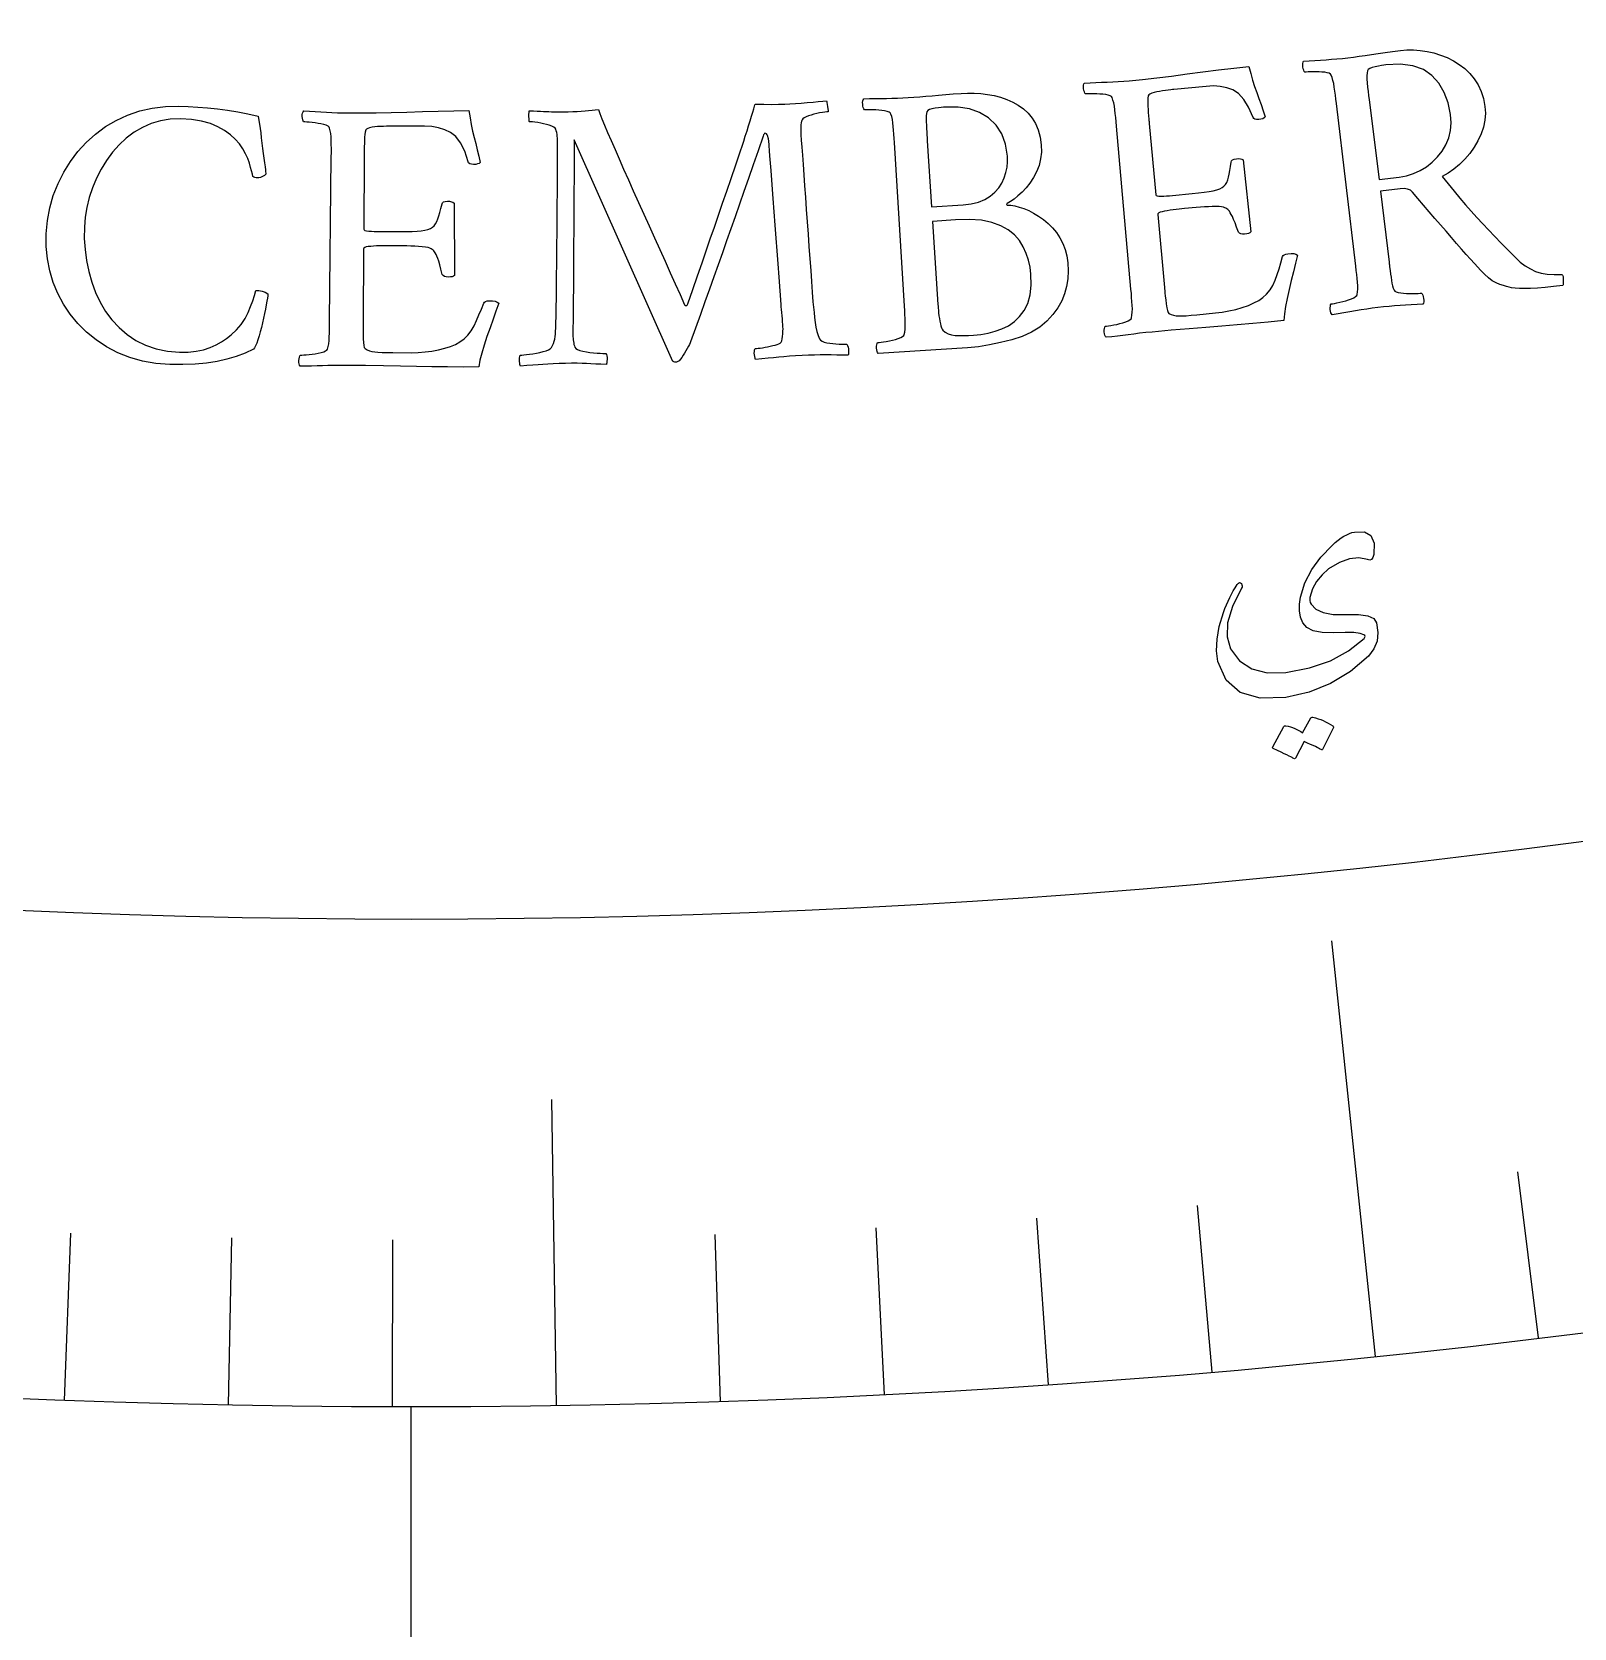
# Model space of a CAD drawing. Header units: millimetres. Extents: x -68 to 67, y -67 to 79.
# Drawn here: x -2.21 to 6.76, y -54.95 to -45.67 of the extents above; entities that cross this region are included whole.
import ezdxf

# ---------------------------------------------------------------- set-up
doc = ezdxf.new("R2010")
doc.units = ezdxf.units.MM
for name, color, linetype in [('CUT_OUTER', 1, 'Continuous'), ('ENGRAVE', 7, 'Continuous'), ('ENGRAVE_FINE', 8, 'Continuous'), ('TEXT', 5, 'Continuous')]:
    doc.layers.add(name, color=color, linetype=linetype)

msp = doc.modelspace()

# ---------------------------------------------------------------- linework, layer by layer
at = {"layer": 'CUT_OUTER'}
msp.add_arc((0, -0.0003), 67.4997, 179.84931, 4.094999, dxfattribs=at)
at = {"layer": 'ENGRAVE'}
for points in [[(5.6079, -53.3687), (5.354, -50.952)], [(0.845, -53.6558), (0.8169, -51.8741)], [(0, -61.0875), (0, -53.6625)]]:
    msp.add_lwpolyline(points, dxfattribs=at)
for radius in [66.15, 66.15, 64.3781, 61.0875, 61.0875, 58.4888, 53.6625, 53.6625, 50.8275]:
    msp.add_circle((0, 0), radius, dxfattribs=at)
at = {"layer": 'ENGRAVE_FINE'}
for points in [[(6.5564, -53.2605), (6.4376, -52.2958)], [(4.6577, -53.46), (4.5733, -52.4917)], [(2.753, -53.5918), (2.7032, -52.6211)], [(3.7059, -53.5344), (3.6388, -52.5647)], [(-2.0181, -53.6245), (-1.9815, -52.6532)], [(-1.064, -53.652), (-1.0447, -52.6801)], [(-0.1095, -53.6624), (-0.1076, -52.6904)], [(1.7993, -53.6323), (1.7667, -52.6609)]]:
    msp.add_lwpolyline(points, dxfattribs=at)
at = {"layer": 'TEXT'}
for points in [[(5.7549, -45.775), (5.7919, -45.772), (5.83, -45.7719), (5.8689, -45.7748), (5.9089, -45.7808), (5.9487, -45.7897), (5.9875, -45.8017), (6.0251, -45.8167), (6.0615, -45.8346), (6.0961, -45.8558), (6.1278, -45.8803), (6.1568, -45.9082), (6.183, -45.9395), (6.2056, -45.9743), (6.2235, -46.0128), (6.2369, -46.0549), (6.2456, -46.1006), (6.2483, -46.1403), (6.2453, -46.1802), (6.2369, -46.2203), (6.2228, -46.2606), (6.2043, -46.3), (6.1823, -46.3375), (6.1569, -46.3732), (6.1281, -46.407), (6.0969, -46.4379), (6.0644, -46.4649), (6.0307, -46.488), (5.9958, -46.5072), (6.031, -46.5512), (6.0654, -46.5933), (6.0991, -46.6335), (6.132, -46.6717), (6.1648, -46.7088), (6.1981, -46.7457), (6.2321, -46.7823), (6.2667, -46.8187), (6.3026, -46.8559), (6.3405, -46.895), (6.3805, -46.9359), (6.4226, -46.9787), (6.4511, -47.0051), (6.48, -47.0274), (6.5095, -47.0455), (6.5394, -47.0595), (6.5715, -47.0696), (6.6076, -47.076), (6.6478, -47.0786), (6.6919, -47.0774), (6.6964, -47.0823), (6.6994, -47.0896), (6.7011, -47.099), (6.7013, -47.1107), (6.7007, -47.1221), (6.7001, -47.131), (6.6994, -47.1373), (6.6986, -47.1411), (6.6449, -47.1482), (6.5958, -47.1535), (6.5513, -47.1572), (6.5113, -47.1592), (6.4761, -47.1598), (6.4458, -47.1593), (6.4205, -47.1576), (6.4001, -47.1548), (6.3868, -47.1514), (6.3711, -47.1469), (6.3529, -47.1415), (6.3323, -47.1351), (6.3104, -47.1263), (6.2882, -47.1137), (6.2658, -47.0971), (6.2432, -47.0767), (6.2335, -47.0666), (6.2203, -47.0526), (6.2037, -47.0348), (6.1838, -47.013), (6.1611, -46.9881), (6.1363, -46.9605), (6.1096, -46.9302), (6.0807, -46.8974), (6.0504, -46.8626), (6.0191, -46.8267), (5.9868, -46.7895), (5.9535, -46.7512), (5.9201, -46.7125), (5.8874, -46.674), (5.8554, -46.636), (5.824, -46.5982), (5.8115, -46.5877), (5.7954, -46.581), (5.7759, -46.5783), (5.7528, -46.5794), (5.6377, -46.5935), (5.6877, -47.0065), (5.6881, -47.01), (5.6885, -47.0134), (5.6889, -47.0168), (5.6893, -47.0202), (5.6898, -47.0236), (5.6902, -47.027), (5.6906, -47.0304), (5.691, -47.0338), (5.6936, -47.0548), (5.6963, -47.0749), (5.6989, -47.0939), (5.7016, -47.112), (5.7046, -47.1287), (5.7081, -47.1437), (5.7121, -47.1571), (5.7166, -47.1689), (5.7213, -47.1739), (5.7294, -47.1783), (5.7408, -47.1819), (5.7557, -47.1848), (5.7725, -47.187), (5.7898, -47.1884), (5.8075, -47.1891), (5.8258, -47.1889), (5.8428, -47.1883), (5.857, -47.1876), (5.8682, -47.1869), (5.8765, -47.1861), (5.8803, -47.1911), (5.8835, -47.1979), (5.8863, -47.2065), (5.8885, -47.2168), (5.8897, -47.2273), (5.8895, -47.2363), (5.8877, -47.2437), (5.8844, -47.2496), (5.8502, -47.2516), (5.8167, -47.2537), (5.7839, -47.2558), (5.7518, -47.2579), (5.7199, -47.2602), (5.6877, -47.263), (5.655, -47.2663), (5.622, -47.27), (5.5898, -47.2741), (5.5574, -47.2785), (5.5247, -47.2834), (5.4918, -47.2888), (5.4586, -47.2944), (5.4252, -47.3002), (5.3915, -47.3062), (5.3575, -47.3122), (5.3529, -47.3073), (5.3495, -47.3005), (5.3471, -47.2918), (5.3459, -47.2813), (5.3456, -47.2707), (5.3463, -47.2617), (5.3478, -47.2544), (5.3503, -47.2486), (5.3586, -47.2475), (5.3697, -47.2456), (5.3836, -47.2429), (5.4003, -47.2395), (5.4181, -47.2354), (5.4355, -47.2306), (5.4523, -47.2251), (5.4686, -47.219), (5.4827, -47.2126), (5.493, -47.2064), (5.4993, -47.2003), (5.5017, -47.1944), (5.5041, -47.1793), (5.5052, -47.1624), (5.5051, -47.1435), (5.5038, -47.1228), (5.5017, -47.1008), (5.4994, -47.0779), (5.4968, -47.0541), (5.494, -47.0296), (5.3812, -46.0829), (5.3782, -46.0583), (5.3752, -46.0344), (5.3722, -46.0112), (5.3691, -45.9888), (5.3656, -45.9678), (5.3613, -45.9491), (5.3564, -45.9326), (5.3507, -45.9184), (5.347, -45.9124), (5.3396, -45.9076), (5.3285, -45.9042), (5.3138, -45.902), (5.2972, -45.9007), (5.2804, -45.8998), (5.2633, -45.8994), (5.2459, -45.8994), (5.2299, -45.8998), (5.2165, -45.9002), (5.2058, -45.9008), (5.1977, -45.9015), (5.1941, -45.8964), (5.191, -45.8896), (5.1884, -45.881), (5.1864, -45.8705), (5.1852, -45.86), (5.1856, -45.8511), (5.1873, -45.8437), (5.1905, -45.8379), (5.2238, -45.8353), (5.2566, -45.8329), (5.2891, -45.8307), (5.3211, -45.8286), (5.3529, -45.8265), (5.3844, -45.8238), (5.4158, -45.8208), (5.447, -45.8173), (5.4798, -45.8133), (5.5138, -45.8087), (5.549, -45.8038), (5.5854, -45.7983), (5.6238, -45.7926), (5.6648, -45.7869), (5.7085, -45.781), (5.7549, -45.775)], [(4.1751, -45.9507), (4.2538, -45.943), (4.3364, -45.934), (4.4227, -45.9236), (4.5128, -45.9118), (4.6042, -45.8997), (4.6946, -45.8884), (4.784, -45.8779), (4.8723, -45.8682), (4.8827, -45.9088), (4.8937, -45.9475), (4.9054, -45.9845), (4.9177, -46.0197), (4.9303, -46.0543), (4.9427, -46.0894), (4.9549, -46.1252), (4.9668, -46.1616), (4.9608, -46.1673), (4.9526, -46.1717), (4.9424, -46.175), (4.93, -46.177), (4.917, -46.1774), (4.9072, -46.1754), (4.9005, -46.1711), (4.897, -46.1644), (4.8708, -46.1056), (4.8424, -46.0593), (4.8117, -46.0256), (4.7786, -46.0045), (4.7432, -45.992), (4.7056, -45.9844), (4.6656, -45.9816), (4.6233, -45.9836), (4.4361, -46.002), (4.4281, -46.0028), (4.4172, -46.0041), (4.4036, -46.0058), (4.3872, -46.0078), (4.3697, -46.0103), (4.3528, -46.0131), (4.3365, -46.0163), (4.3208, -46.0199), (4.3072, -46.0239), (4.2969, -46.0284), (4.2901, -46.0335), (4.2866, -46.0391), (4.2848, -46.0516), (4.2838, -46.0658), (4.2836, -46.0816), (4.2843, -46.099), (4.2856, -46.1174), (4.2869, -46.1361), (4.2885, -46.1551), (4.2902, -46.1743), (4.2909, -46.1818), (4.2915, -46.1885), (4.2921, -46.1943), (4.2925, -46.1993), (4.331, -46.6136), (4.3332, -46.6176), (4.3391, -46.6204), (4.3485, -46.6219), (4.3614, -46.6223), (4.3766, -46.6219), (4.3927, -46.6211), (4.4095, -46.6199), (4.4272, -46.6184), (4.5424, -46.6073), (4.5797, -46.6034), (4.6125, -46.5993), (4.641, -46.595), (4.665, -46.5906), (4.6852, -46.5855), (4.7023, -46.5794), (4.7163, -46.5721), (4.7272, -46.5636), (4.7359, -46.5537), (4.7433, -46.5419), (4.7493, -46.5282), (4.7539, -46.5127), (4.7579, -46.4947), (4.7619, -46.4739), (4.7659, -46.4502), (4.7699, -46.4237), (4.772, -46.4164), (4.7776, -46.4108), (4.7869, -46.4069), (4.7997, -46.4045), (4.8123, -46.4039), (4.823, -46.405), (4.832, -46.4076), (4.8391, -46.4119), (4.8827, -46.8303), (4.8775, -46.8349), (4.8698, -46.8386), (4.8598, -46.8413), (4.8474, -46.8432), (4.8349, -46.8435), (4.8248, -46.8415), (4.8171, -46.8373), (4.8117, -46.8308), (4.8011, -46.8019), (4.7916, -46.7774), (4.7833, -46.7572), (4.7762, -46.7413), (4.7699, -46.7288), (4.7641, -46.7184), (4.7589, -46.7104), (4.7541, -46.7045), (4.7494, -46.7), (4.7444, -46.696), (4.739, -46.6925), (4.7332, -46.6894), (4.7252, -46.686), (4.7137, -46.6836), (4.6986, -46.6824), (4.6799, -46.6822), (4.6589, -46.6827), (4.6369, -46.6836), (4.6139, -46.6848), (4.5901, -46.6865), (4.566, -46.6883), (4.5427, -46.6902), (4.5202, -46.6922), (4.4983, -46.6943), (4.4831, -46.6958), (4.4669, -46.6976), (4.4498, -46.6996), (4.4317, -46.7018), (4.4137, -46.7042), (4.397, -46.7068), (4.3817, -46.7095), (4.3676, -46.7124), (4.3559, -46.7157), (4.3477, -46.7197), (4.343, -46.7244), (4.3418, -46.7297), (4.3811, -47.1532), (4.3814, -47.1557), (4.3817, -47.1589), (4.382, -47.1626), (4.3824, -47.1668), (4.3841, -47.1839), (4.3861, -47.2032), (4.3885, -47.2248), (4.3912, -47.2487), (4.3943, -47.2709), (4.398, -47.2876), (4.4021, -47.2989), (4.4068, -47.3046), (4.4196, -47.3107), (4.4335, -47.315), (4.4486, -47.3177), (4.4648, -47.3187), (4.4839, -47.3184), (4.5077, -47.3172), (4.5362, -47.3151), (4.5694, -47.3122), (4.6771, -47.3016), (4.717, -47.2967), (4.7564, -47.2897), (4.7953, -47.2808), (4.8336, -47.2698), (4.8697, -47.2572), (4.9015, -47.2433), (4.9291, -47.2281), (4.9525, -47.2115), (4.9756, -47.1912), (4.9953, -47.1676), (5.0118, -47.1408), (5.0251, -47.1107), (5.0365, -47.0784), (5.0474, -47.0448), (5.058, -47.01), (5.068, -46.9739), (5.0711, -46.9675), (5.0772, -46.9626), (5.0863, -46.959), (5.0984, -46.9568), (5.1173, -46.9556), (5.1329, -46.9565), (5.1453, -46.9595), (5.1545, -46.9645), (5.1433, -47.0124), (5.1315, -47.0619), (5.119, -47.1128), (5.106, -47.1653), (5.0941, -47.2164), (5.0851, -47.2635), (5.0789, -47.3066), (5.0757, -47.3456), (4.9851, -47.3549), (4.8948, -47.3635), (4.8047, -47.3713), (4.7149, -47.3783), (4.6223, -47.3854), (4.524, -47.3935), (4.4199, -47.4024), (4.3102, -47.4122), (4.2722, -47.4159), (4.2362, -47.4198), (4.2023, -47.4239), (4.1704, -47.4282), (4.1392, -47.4324), (4.1074, -47.4363), (4.075, -47.4397), (4.0419, -47.4427), (4.0375, -47.4377), (4.0343, -47.4308), (4.0322, -47.4221), (4.0312, -47.4115), (4.0312, -47.4009), (4.0321, -47.3919), (4.0339, -47.3846), (4.0365, -47.379), (4.0448, -47.378), (4.056, -47.3764), (4.0699, -47.3742), (4.0867, -47.3712), (4.1047, -47.3676), (4.1222, -47.3633), (4.1391, -47.3583), (4.1556, -47.3526), (4.1699, -47.3466), (4.1803, -47.3407), (4.1868, -47.3348), (4.1894, -47.329), (4.1922, -47.3139), (4.1938, -47.297), (4.1942, -47.2782), (4.1934, -47.2574), (4.192, -47.2353), (4.1903, -47.2124), (4.1884, -47.1886), (4.1863, -47.164), (4.102, -46.2143), (4.0997, -46.1896), (4.0974, -46.1657), (4.095, -46.1424), (4.0925, -46.1199), (4.0896, -46.0989), (4.0859, -46.08), (4.0814, -46.0634), (4.0761, -46.0491), (4.0725, -46.0429), (4.0653, -46.038), (4.0543, -46.0342), (4.0397, -46.0316), (4.023, -46.0299), (4.006, -46.0285), (3.9886, -46.0277), (3.9708, -46.0273), (3.9542, -46.0272), (3.9405, -46.0273), (3.9295, -46.0276), (3.9214, -46.0281), (3.918, -46.0229), (3.9151, -46.016), (3.9127, -46.0073), (3.9109, -45.9969), (3.9101, -45.9863), (3.9107, -45.9774), (3.9126, -45.97), (3.916, -45.9643), (3.9494, -45.9627), (3.9825, -45.9612), (4.0153, -45.9598), (4.0479, -45.9586), (4.0802, -45.9573), (4.1121, -45.9555), (4.1438, -45.9533), (4.1751, -45.9507)], [(6.045, -46.1481), (6.0311, -46.0795), (6.0085, -46.0186), (5.9771, -45.9654), (5.937, -45.9201), (5.887, -45.8852), (5.8255, -45.8635), (5.7527, -45.855), (5.6685, -45.8595), (5.6571, -45.8611), (5.6432, -45.8632), (5.6267, -45.866), (5.6076, -45.8693), (5.5894, -45.8736), (5.5758, -45.879), (5.5667, -45.8855), (5.562, -45.8933), (5.5595, -45.9058), (5.5584, -45.9217), (5.5587, -45.941), (5.5604, -45.9637), (5.5629, -45.9883), (5.5655, -46.0129), (5.5683, -46.0377), (5.5712, -46.0626), (5.6295, -46.5254), (5.7467, -46.511), (5.7887, -46.5033), (5.8291, -46.4907), (5.8679, -46.4732), (5.905, -46.4509), (5.9393, -46.4243), (5.9695, -46.3942), (5.9956, -46.3606), (6.0177, -46.3234), (6.0345, -46.2833), (6.0446, -46.2407), (6.0481, -46.1956), (6.045, -46.1481)], [(3.1987, -46.0244), (3.2358, -46.0228), (3.2737, -46.0234), (3.3123, -46.026), (3.3516, -46.0307), (3.3905, -46.0377), (3.4279, -46.0474), (3.4639, -46.0598), (3.4984, -46.0748), (3.5309, -46.0929), (3.5605, -46.1144), (3.5873, -46.1395), (3.6113, -46.1681), (3.6316, -46.2006), (3.6472, -46.2375), (3.658, -46.2788), (3.6642, -46.3245), (3.665, -46.3658), (3.6607, -46.4056), (3.6513, -46.4438), (3.6369, -46.4803), (3.6188, -46.5145), (3.5989, -46.5457), (3.5769, -46.5739), (3.553, -46.5991), (3.5289, -46.621), (3.5064, -46.6393), (3.4854, -46.6541), (3.466, -46.6653), (3.4636, -46.6678), (3.4629, -46.6701), (3.4639, -46.6723), (3.4666, -46.6744), (3.488, -46.6754), (3.5113, -46.6791), (3.5366, -46.6855), (3.5637, -46.6946), (3.5919, -46.7064), (3.6201, -46.721), (3.6484, -46.7382), (3.6768, -46.7581), (3.7042, -46.7807), (3.7294, -46.8058), (3.7523, -46.8336), (3.7731, -46.864), (3.7908, -46.8968), (3.8044, -46.932), (3.8138, -46.9695), (3.8192, -47.0093), (3.821, -47.0565), (3.8185, -47.1023), (3.8116, -47.1467), (3.8005, -47.1897), (3.7841, -47.2315), (3.7613, -47.272), (3.7322, -47.3113), (3.6968, -47.3493), (3.6558, -47.3833), (3.6081, -47.4126), (3.5537, -47.4375), (3.4925, -47.4577), (3.4279, -47.4741), (3.3634, -47.4874), (3.2989, -47.4975), (3.2345, -47.5046), (2.7164, -47.5371), (2.7121, -47.5319), (2.709, -47.5249), (2.7072, -47.5161), (2.7065, -47.5056), (2.7068, -47.495), (2.708, -47.486), (2.7099, -47.4787), (2.7127, -47.4732), (2.7211, -47.4725), (2.7322, -47.4712), (2.7463, -47.4693), (2.7631, -47.4668), (2.7812, -47.4637), (2.7988, -47.4599), (2.8159, -47.4553), (2.8325, -47.4501), (2.847, -47.4445), (2.8575, -47.4389), (2.8642, -47.4332), (2.8669, -47.4274), (2.8701, -47.4125), (2.8722, -47.3956), (2.8732, -47.3768), (2.873, -47.3561), (2.8721, -47.3339), (2.8711, -47.3109), (2.8699, -47.2871), (2.8684, -47.2624), (2.8107, -46.3108), (2.8091, -46.2861), (2.8075, -46.262), (2.8057, -46.2387), (2.8038, -46.2162), (2.8015, -46.195), (2.7983, -46.1761), (2.7943, -46.1594), (2.7894, -46.1449), (2.786, -46.1386), (2.7789, -46.1335), (2.7681, -46.1294), (2.7535, -46.1264), (2.7369, -46.1242), (2.7199, -46.1224), (2.7025, -46.1211), (2.6847, -46.1202), (2.6682, -46.1196), (2.6544, -46.1194), (2.6435, -46.1193), (2.6354, -46.1196), (2.6321, -46.1143), (2.6294, -46.1073), (2.6272, -46.0986), (2.6257, -46.0881), (2.6252, -46.0775), (2.626, -46.0686), (2.6282, -46.0613), (2.6317, -46.0557), (2.6651, -46.055), (2.6983, -46.0544), (2.7311, -46.054), (2.7637, -46.0537), (2.796, -46.0532), (2.828, -46.0523), (2.8597, -46.051), (2.8911, -46.0493), (2.924, -46.0471), (2.958, -46.0445), (2.9931, -46.0415), (3.0293, -46.0381), (3.0675, -46.0346), (3.1084, -46.0311), (3.1521, -46.0277), (3.1987, -46.0244)], [(-1.3519, -46.0996), (-1.2977, -46.1017), (-1.2422, -46.1049), (-1.1855, -46.1093), (-1.1276, -46.1147), (-1.0689, -46.1219), (-1.0098, -46.1312), (-0.9502, -46.1427), (-0.8903, -46.1565), (-0.8899, -46.1595), (-0.8886, -46.1683), (-0.8864, -46.183), (-0.8834, -46.2035), (-0.8799, -46.228), (-0.8762, -46.2545), (-0.8725, -46.2831), (-0.8687, -46.3136), (-0.8648, -46.3444), (-0.8611, -46.3737), (-0.8575, -46.4017), (-0.8539, -46.4282), (-0.8509, -46.4513), (-0.8488, -46.4691), (-0.8475, -46.4817), (-0.8472, -46.4889), (-0.8472, -46.4935), (-0.8496, -46.498), (-0.8542, -46.5025), (-0.861, -46.5069), (-0.8691, -46.5108), (-0.8775, -46.5135), (-0.8861, -46.515), (-0.895, -46.5154), (-0.9026, -46.5149), (-0.9096, -46.5134), (-0.9161, -46.5112), (-0.9219, -46.5081), (-0.9247, -46.4937), (-0.9289, -46.4759), (-0.9346, -46.4546), (-0.9417, -46.4299), (-0.9513, -46.4031), (-0.9642, -46.3757), (-0.9805, -46.3476), (-1.0001, -46.3189), (-1.0238, -46.2909), (-1.0525, -46.2649), (-1.0861, -46.2409), (-1.1246, -46.2189), (-1.1689, -46.2003), (-1.2201, -46.1864), (-1.278, -46.1774), (-1.3429, -46.173), (-1.402, -46.1748), (-1.4585, -46.1835), (-1.5125, -46.1993), (-1.564, -46.2221), (-1.6126, -46.2509), (-1.6579, -46.2846), (-1.7, -46.3233), (-1.7387, -46.3669), (-1.7739, -46.4143), (-1.805, -46.4644), (-1.832, -46.5173), (-1.855, -46.5729), (-1.8736, -46.63), (-1.8876, -46.6874), (-1.8969, -46.7451), (-1.9016, -46.8032), (-1.9021, -46.8681), (-1.898, -46.9327), (-1.8896, -46.9968), (-1.8767, -47.0605), (-1.8591, -47.1226), (-1.8369, -47.1819), (-1.8098, -47.2384), (-1.778, -47.292), (-1.7414, -47.3417), (-1.7, -47.3864), (-1.6536, -47.426), (-1.6025, -47.4607), (-1.5463, -47.4891), (-1.4851, -47.51), (-1.4189, -47.5233), (-1.3477, -47.5292), (-1.2978, -47.5286), (-1.2517, -47.5238), (-1.2093, -47.5149), (-1.1707, -47.5019), (-1.1356, -47.486), (-1.1035, -47.4686), (-1.0743, -47.4497), (-1.0482, -47.4293), (-1.0166, -47.3994), (-0.9895, -47.3676), (-0.967, -47.3341), (-0.949, -47.2987), (-0.9346, -47.2636), (-0.9225, -47.2306), (-0.9127, -47.2), (-0.9053, -47.1715), (-0.8863, -47.1713), (-0.8682, -47.1745), (-0.8511, -47.1811), (-0.8348, -47.1911), (-0.8355, -47.2011), (-0.8372, -47.2151), (-0.84, -47.233), (-0.8439, -47.255), (-0.8486, -47.2794), (-0.8537, -47.3048), (-0.8593, -47.3312), (-0.8653, -47.3586), (-0.8717, -47.3858), (-0.8783, -47.4113), (-0.8852, -47.4352), (-0.8924, -47.4576), (-0.8995, -47.4772), (-0.9063, -47.4928), (-0.9127, -47.5044), (-0.9188, -47.512), (-0.9669, -47.5346), (-1.0181, -47.554), (-1.0725, -47.5701), (-1.1301, -47.5829), (-1.1916, -47.5924), (-1.2579, -47.5986), (-1.3291, -47.6013), (-1.4052, -47.6007), (-1.4864, -47.5946), (-1.5638, -47.5812), (-1.6376, -47.5605), (-1.7075, -47.5325), (-1.773, -47.4982), (-1.8335, -47.4586), (-1.889, -47.4137), (-1.9393, -47.3634), (-1.9842, -47.3088), (-2.023, -47.2507), (-2.0559, -47.189), (-2.0828, -47.1239), (-2.1033, -47.0561), (-2.1169, -46.9865), (-2.1237, -46.915), (-2.1238, -46.8417), (-2.1168, -46.7643), (-2.103, -46.6896), (-2.0824, -46.6177), (-2.0551, -46.5484), (-2.0218, -46.4826), (-1.9833, -46.4208), (-1.9395, -46.3631), (-1.8905, -46.3094), (-1.8368, -46.2608), (-1.7789, -46.218), (-1.7166, -46.1813), (-1.65, -46.1505), (-1.5799, -46.1264), (-1.5068, -46.1099), (-1.4308, -46.101), (-1.3519, -46.0996)], [(-0.3667, -46.1385), (-0.2876, -46.1386), (-0.2046, -46.1378), (-0.1177, -46.1359), (-0.0269, -46.1331), (0.0653, -46.13), (0.1564, -46.1277), (0.2464, -46.126), (0.3352, -46.125), (0.3415, -46.1664), (0.3487, -46.2061), (0.3567, -46.244), (0.3655, -46.2803), (0.3746, -46.3159), (0.3835, -46.3521), (0.3921, -46.3889), (0.4004, -46.4263), (0.3938, -46.4314), (0.3853, -46.435), (0.3747, -46.4372), (0.3622, -46.438), (0.3493, -46.4371), (0.3397, -46.4342), (0.3335, -46.4293), (0.3306, -46.4223), (0.3104, -46.3611), (0.2866, -46.3123), (0.2594, -46.2757), (0.2285, -46.2514), (0.1946, -46.2356), (0.1579, -46.2243), (0.1184, -46.2175), (0.0761, -46.2153), (-0.112, -46.2153), (-0.1201, -46.2153), (-0.1311, -46.2155), (-0.1448, -46.2158), (-0.1613, -46.2163), (-0.1789, -46.217), (-0.196, -46.2181), (-0.2125, -46.2197), (-0.2285, -46.2217), (-0.2425, -46.2243), (-0.2532, -46.2279), (-0.2605, -46.2322), (-0.2644, -46.2375), (-0.2675, -46.2498), (-0.2699, -46.2638), (-0.2716, -46.2795), (-0.2726, -46.2969), (-0.2732, -46.3153), (-0.2737, -46.334), (-0.274, -46.3531), (-0.2742, -46.3723), (-0.2742, -46.3799), (-0.2743, -46.3866), (-0.2743, -46.3925), (-0.2744, -46.3975), (-0.2768, -46.8136), (-0.275, -46.8177), (-0.2695, -46.8211), (-0.2603, -46.8235), (-0.2474, -46.8252), (-0.2322, -46.8263), (-0.2162, -46.8271), (-0.1993, -46.8276), (-0.1816, -46.8278), (-0.0659, -46.8281), (-0.0284, -46.8278), (0.0048, -46.827), (0.0335, -46.8255), (0.0578, -46.8235), (0.0784, -46.8205), (0.0961, -46.816), (0.1107, -46.8101), (0.1224, -46.8028), (0.132, -46.7938), (0.1405, -46.7828), (0.1478, -46.7697), (0.154, -46.7547), (0.1597, -46.7373), (0.1658, -46.7169), (0.172, -46.6938), (0.1786, -46.6677), (0.1814, -46.6607), (0.1876, -46.6557), (0.1972, -46.6527), (0.2102, -46.6516), (0.2228, -46.6523), (0.2334, -46.6544), (0.242, -46.6579), (0.2487, -46.6628), (0.2509, -47.0835), (0.2452, -47.0876), (0.2373, -47.0905), (0.227, -47.0922), (0.2144, -47.0928), (0.202, -47.0919), (0.1922, -47.0889), (0.1849, -47.084), (0.1802, -47.077), (0.1724, -47.0472), (0.1654, -47.0219), (0.1592, -47.001), (0.1536, -46.9845), (0.1486, -46.9714), (0.1439, -46.9605), (0.1394, -46.9519), (0.1353, -46.9457), (0.1311, -46.9408), (0.1265, -46.9363), (0.1214, -46.9322), (0.1159, -46.9286), (0.1084, -46.9244), (0.0971, -46.9209), (0.0822, -46.9181), (0.0636, -46.9161), (0.0426, -46.9146), (0.0207, -46.9133), (-0.0023, -46.9123), (-0.0262, -46.9116), (-0.0503, -46.911), (-0.0737, -46.9107), (-0.0963, -46.9104), (-0.1183, -46.9103), (-0.1335, -46.9103), (-0.1498, -46.9105), (-0.1671, -46.9108), (-0.1853, -46.9112), (-0.2034, -46.9118), (-0.2203, -46.9128), (-0.2358, -46.914), (-0.2501, -46.9155), (-0.2621, -46.9176), (-0.2706, -46.9208), (-0.2758, -46.925), (-0.2775, -46.9302), (-0.28, -47.3554), (-0.28, -47.358), (-0.28, -47.3611), (-0.2801, -47.3649), (-0.2801, -47.3691), (-0.2801, -47.3863), (-0.28, -47.4057), (-0.2798, -47.4275), (-0.2794, -47.4515), (-0.2785, -47.4739), (-0.2765, -47.4909), (-0.2735, -47.5025), (-0.2694, -47.5087), (-0.2573, -47.516), (-0.2439, -47.5217), (-0.2291, -47.5258), (-0.2131, -47.5284), (-0.194, -47.53), (-0.1702, -47.5311), (-0.1416, -47.5319), (-0.1083, -47.5322), (-0.0001, -47.5323), (0.0401, -47.5313), (0.08, -47.5282), (0.1195, -47.5231), (0.1588, -47.516), (0.1959, -47.507), (0.2289, -47.4963), (0.2579, -47.4839), (0.2829, -47.4697), (0.3078, -47.4518), (0.3297, -47.4303), (0.3488, -47.4052), (0.365, -47.3766), (0.3795, -47.3455), (0.3937, -47.3132), (0.4076, -47.2796), (0.4212, -47.2446), (0.4248, -47.2386), (0.4314, -47.2343), (0.4408, -47.2316), (0.4531, -47.2306), (0.472, -47.2313), (0.4875, -47.2337), (0.4995, -47.2379), (0.5082, -47.2438), (0.4923, -47.2904), (0.4756, -47.3384), (0.4583, -47.3879), (0.4402, -47.4388), (0.4233, -47.4885), (0.4097, -47.5345), (0.3993, -47.5768), (0.3922, -47.6153), (0.3012, -47.6157), (0.2105, -47.6153), (0.1201, -47.6142), (0.0299, -47.6123), (-0.0629, -47.6103), (-0.1615, -47.6086), (-0.2659, -47.6073), (-0.3761, -47.6063), (-0.4143, -47.6062), (-0.4505, -47.6065), (-0.4847, -47.6072), (-0.5168, -47.6084), (-0.5483, -47.6095), (-0.5803, -47.6102), (-0.6129, -47.6104), (-0.6461, -47.6102), (-0.65, -47.6047), (-0.6525, -47.5976), (-0.6538, -47.5887), (-0.6537, -47.5781), (-0.6526, -47.5676), (-0.6508, -47.5587), (-0.6484, -47.5516), (-0.6452, -47.5462), (-0.6368, -47.5461), (-0.6256, -47.5456), (-0.6115, -47.5447), (-0.5945, -47.5434), (-0.5762, -47.5416), (-0.5584, -47.539), (-0.541, -47.5357), (-0.5241, -47.5317), (-0.5093, -47.5271), (-0.4983, -47.5223), (-0.4913, -47.517), (-0.4882, -47.5115), (-0.4839, -47.4968), (-0.4806, -47.4801), (-0.4784, -47.4614), (-0.4771, -47.4407), (-0.4764, -47.4186), (-0.4758, -47.3956), (-0.4753, -47.3717), (-0.475, -47.347), (-0.4654, -46.3937), (-0.4652, -46.3689), (-0.4652, -46.3448), (-0.4653, -46.3214), (-0.4656, -46.2988), (-0.4664, -46.2776), (-0.4683, -46.2585), (-0.4711, -46.2415), (-0.475, -46.2267), (-0.4779, -46.2202), (-0.4846, -46.2146), (-0.4951, -46.2097), (-0.5094, -46.2057), (-0.5258, -46.2023), (-0.5427, -46.1994), (-0.5599, -46.1968), (-0.5776, -46.1946), (-0.5941, -46.1929), (-0.6078, -46.1917), (-0.6187, -46.1909), (-0.6268, -46.1906), (-0.6297, -46.1851), (-0.6319, -46.1779), (-0.6334, -46.169), (-0.6342, -46.1585), (-0.634, -46.1479), (-0.6325, -46.139), (-0.6298, -46.1319), (-0.6259, -46.1266), (-0.5926, -46.1282), (-0.5595, -46.13), (-0.5267, -46.1319), (-0.4941, -46.1339), (-0.4619, -46.1357), (-0.4299, -46.1371), (-0.3982, -46.138), (-0.3667, -46.1385)], [(0.9121, -46.1309), (0.9392, -46.1302), (0.9646, -46.129), (0.9883, -46.1274), (1.0104, -46.1255), (1.0311, -46.1234), (1.0511, -46.1214), (1.0702, -46.1196), (1.0884, -46.118), (1.0972, -46.1425), (1.109, -46.1729), (1.124, -46.2093), (1.1421, -46.2516), (1.1626, -46.2989), (1.1849, -46.3503), (1.2091, -46.4058), (1.2352, -46.4653), (1.2627, -46.5279), (1.2914, -46.5922), (1.3211, -46.6583), (1.352, -46.7263), (1.3834, -46.795), (1.4145, -46.8637), (1.4455, -46.9321), (1.4762, -47.0004), (1.5063, -47.0675), (1.5352, -47.1321), (1.563, -47.1943), (1.5896, -47.2541), (1.5911, -47.256), (1.5932, -47.2574), (1.5958, -47.2582), (1.5989, -47.2583), (1.6021, -47.2577), (1.6046, -47.2559), (1.6065, -47.2529), (1.6078, -47.2489), (1.6373, -47.1653), (1.6651, -47.0859), (1.6912, -47.0107), (1.7157, -46.9397), (1.7394, -46.8707), (1.7632, -46.8018), (1.787, -46.7328), (1.8109, -46.6638), (1.8354, -46.593), (1.8609, -46.5186), (1.8874, -46.4405), (1.9149, -46.3588), (1.9241, -46.3315), (1.9334, -46.3031), (1.943, -46.2735), (1.9528, -46.2428), (1.9623, -46.2125), (1.9711, -46.1842), (1.979, -46.158), (1.9863, -46.1338), (1.9922, -46.1135), (1.9965, -46.099), (1.9991, -46.0903), (1.9999, -46.0874), (2.0502, -46.0882), (2.0956, -46.0883), (2.1363, -46.0878), (2.1722, -46.0865), (2.2021, -46.0849), (2.2339, -46.083), (2.2674, -46.0806), (2.3027, -46.0779), (2.3369, -46.075), (2.3671, -46.0723), (2.3932, -46.0698), (2.4152, -46.0675), (2.4165, -46.0713), (2.418, -46.0783), (2.4197, -46.0883), (2.4215, -46.1016), (2.4231, -46.1145), (2.4243, -46.1237), (2.425, -46.1293), (2.4253, -46.1311), (2.4163, -46.1319), (2.4049, -46.1333), (2.3913, -46.1355), (2.3752, -46.1383), (2.3582, -46.1417), (2.3417, -46.1457), (2.3256, -46.1503), (2.31, -46.1553), (2.2961, -46.1608), (2.2853, -46.1663), (2.2776, -46.172), (2.2729, -46.1778), (2.2703, -46.1865), (2.2682, -46.1963), (2.2668, -46.2073), (2.266, -46.2193), (2.2656, -46.2317), (2.2655, -46.2434), (2.2656, -46.2545), (2.266, -46.2651), (2.2687, -46.2973), (2.2718, -46.3369), (2.2752, -46.384), (2.279, -46.4384), (2.2831, -46.4984), (2.2876, -46.5619), (2.2924, -46.629), (2.2975, -46.6996), (2.3028, -46.7718), (2.308, -46.8436), (2.3132, -46.915), (2.3184, -46.9859), (2.3235, -47.0546), (2.3282, -47.1193), (2.3325, -47.18), (2.3365, -47.2368), (2.3394, -47.2683), (2.3425, -47.2989), (2.3458, -47.3286), (2.3494, -47.3575), (2.3538, -47.3847), (2.3595, -47.4096), (2.3665, -47.4322), (2.3749, -47.4523), (2.3804, -47.4596), (2.3894, -47.4656), (2.4017, -47.4705), (2.4175, -47.4742), (2.435, -47.477), (2.4526, -47.4793), (2.4704, -47.4809), (2.4882, -47.482), (2.5045, -47.4827), (2.5174, -47.483), (2.527, -47.4832), (2.5333, -47.4831), (2.5377, -47.4912), (2.5408, -47.5001), (2.5427, -47.5098), (2.5433, -47.5203), (2.5432, -47.5301), (2.5428, -47.5378), (2.5422, -47.5433), (2.5413, -47.5467), (2.508, -47.5463), (2.4751, -47.5459), (2.4427, -47.5457), (2.4107, -47.5455), (2.3783, -47.5457), (2.3446, -47.5463), (2.3097, -47.5473), (2.2735, -47.5489), (2.2356, -47.5509), (2.2003, -47.5532), (2.1677, -47.5557), (2.1377, -47.5586), (2.1076, -47.5617), (2.075, -47.5651), (2.0398, -47.5687), (2.002, -47.5725), (2.0007, -47.5691), (1.9993, -47.5635), (1.9978, -47.5555), (1.9963, -47.5453), (1.9952, -47.5345), (1.9954, -47.5247), (1.9968, -47.5161), (1.9993, -47.5085), (2.0072, -47.508), (2.0171, -47.5069), (2.029, -47.5054), (2.0429, -47.5033), (2.0578, -47.5008), (2.0727, -47.498), (2.0875, -47.4949), (2.1024, -47.4915), (2.1162, -47.488), (2.128, -47.4844), (2.1378, -47.4807), (2.1455, -47.477), (2.1506, -47.4718), (2.1547, -47.4634), (2.1578, -47.452), (2.1599, -47.4374), (2.1612, -47.4219), (2.1619, -47.4076), (2.1622, -47.3944), (2.162, -47.3824), (2.1612, -47.3689), (2.1601, -47.3536), (2.1586, -47.3364), (2.1567, -47.3174), (2.1548, -47.2984), (2.1533, -47.2812), (2.1522, -47.2659), (2.1514, -47.2524), (2.1455, -47.1722), (2.1396, -47.0936), (2.1338, -47.0166), (2.1281, -46.9411), (2.1225, -46.866), (2.1167, -46.79), (2.111, -46.7131), (2.1052, -46.6355), (2.0992, -46.5558), (2.0928, -46.4732), (2.086, -46.3876), (2.0788, -46.2991), (2.0783, -46.2949), (2.0772, -46.2894), (2.0755, -46.2825), (2.0732, -46.2742), (2.0702, -46.2663), (2.0664, -46.2607), (2.0619, -46.2575), (2.0567, -46.2566), (2.0543, -46.2577), (2.0518, -46.2608), (2.0491, -46.2659), (2.0462, -46.2731), (2.0168, -46.3586), (1.9885, -46.4409), (1.9612, -46.52), (1.9349, -46.5959), (1.9093, -46.6696), (1.884, -46.7419), (1.8589, -46.8129), (1.8342, -46.8826), (1.8095, -46.9519), (1.7846, -47.0218), (1.7595, -47.0922), (1.7342, -47.1632), (1.7083, -47.2359), (1.6814, -47.3112), (1.6535, -47.3894), (1.6245, -47.4702), (1.6217, -47.476), (1.6175, -47.4842), (1.612, -47.4947), (1.6051, -47.5075), (1.5974, -47.5213), (1.5896, -47.5346), (1.5816, -47.5475), (1.5734, -47.56), (1.5653, -47.5709), (1.5576, -47.5791), (1.5502, -47.5846), (1.5431, -47.5873), (1.5404, -47.5881), (1.5368, -47.5881), (1.5323, -47.5872), (1.5269, -47.5855), (1.5257, -47.5846), (1.5246, -47.5839), (1.5234, -47.5835), (1.5222, -47.5834), (0.9467, -46.2949), (0.947, -46.3686), (0.947, -46.4435), (0.9467, -46.5196), (0.9461, -46.5968), (0.9455, -46.6739), (0.945, -46.75), (0.9446, -46.8249), (0.9443, -46.8986), (0.944, -46.97), (0.9437, -47.0379), (0.9433, -47.1021), (0.9428, -47.1628), (0.9422, -47.2188), (0.9417, -47.2691), (0.9413, -47.3137), (0.9408, -47.3526), (0.9405, -47.3846), (0.9402, -47.4084), (0.9401, -47.424), (0.9401, -47.4315), (0.9404, -47.4397), (0.941, -47.4484), (0.9419, -47.4574), (0.9431, -47.4669), (0.9446, -47.4763), (0.9463, -47.4849), (0.9484, -47.4928), (0.9507, -47.4999), (0.9563, -47.5074), (0.9662, -47.5139), (0.9802, -47.5195), (0.9984, -47.5241), (1.0187, -47.5279), (1.0391, -47.5309), (1.0597, -47.5333), (1.0804, -47.5349), (1.0992, -47.536), (1.1139, -47.5367), (1.1245, -47.5371), (1.1312, -47.5371), (1.1352, -47.5426), (1.1378, -47.5501), (1.139, -47.5597), (1.1389, -47.5713), (1.138, -47.5826), (1.1371, -47.5913), (1.1361, -47.5975), (1.135, -47.6011), (1.1026, -47.5996), (1.0726, -47.5982), (1.0449, -47.5969), (1.0195, -47.5957), (0.9937, -47.5947), (0.9647, -47.5943), (0.9325, -47.5943), (0.8972, -47.5947), (0.8596, -47.5956), (0.8251, -47.5969), (0.7939, -47.5985), (0.7658, -47.6004), (0.7377, -47.6027), (0.7064, -47.6051), (0.672, -47.6077), (0.6344, -47.6104), (0.6332, -47.607), (0.632, -47.6013), (0.6307, -47.5933), (0.6294, -47.583), (0.6287, -47.5722), (0.6292, -47.5624), (0.6308, -47.5538), (0.6336, -47.5464), (0.6421, -47.546), (0.654, -47.545), (0.6692, -47.5433), (0.6876, -47.541), (0.7077, -47.5382), (0.7276, -47.5347), (0.7473, -47.5307), (0.7669, -47.5261), (0.7845, -47.521), (0.7984, -47.5153), (0.8085, -47.5091), (0.8149, -47.5025), (0.822, -47.4907), (0.8277, -47.4785), (0.8319, -47.4659), (0.8347, -47.4529), (0.8366, -47.4391), (0.8382, -47.424), (0.8395, -47.4076), (0.8405, -47.39), (0.8421, -47.2903), (0.8436, -47.1927), (0.8449, -47.097), (0.8462, -47.0034), (0.8472, -46.9131), (0.8481, -46.8276), (0.8488, -46.7468), (0.8492, -46.6706), (0.8496, -46.6003), (0.8499, -46.5369), (0.8502, -46.4803), (0.8505, -46.4305), (0.8507, -46.389), (0.8508, -46.3571), (0.8508, -46.3347), (0.8507, -46.3219), (0.8504, -46.3095), (0.85, -46.2973), (0.8494, -46.2855), (0.8487, -46.2739), (0.8476, -46.2628), (0.8458, -46.2522), (0.8433, -46.2423), (0.8401, -46.2329), (0.836, -46.2263), (0.8284, -46.2203), (0.8173, -46.2147), (0.8028, -46.2096), (0.7863, -46.205), (0.7696, -46.201), (0.7526, -46.1976), (0.7353, -46.1947), (0.7193, -46.1924), (0.7059, -46.1909), (0.6952, -46.1899), (0.6871, -46.1897), (0.6861, -46.1878), (0.6853, -46.182), (0.6848, -46.1724), (0.6844, -46.1589), (0.6844, -46.1452), (0.6846, -46.1352), (0.6852, -46.1286), (0.6862, -46.1257), (0.7106, -46.1265), (0.7326, -46.1273), (0.752, -46.1281), (0.7689, -46.129), (0.7846, -46.1298), (0.8003, -46.1304), (0.8159, -46.131), (0.8316, -46.1313), (0.8484, -46.1315), (0.8674, -46.1315), (0.8886, -46.1313), (0.9121, -46.1309)], [(3.0264, -46.6844), (3.2096, -46.6722), (3.2568, -46.6665), (3.2988, -46.6562), (3.3357, -46.6414), (3.3674, -46.6221), (3.3943, -46.5993), (3.4169, -46.5741), (3.4352, -46.5464), (3.4492, -46.5164), (3.4593, -46.485), (3.4658, -46.4535), (3.4687, -46.4219), (3.4681, -46.39), (3.4571, -46.3206), (3.4351, -46.2604), (3.4021, -46.2094), (3.3582, -46.1677), (3.3055, -46.1359), (3.2462, -46.1147), (3.1803, -46.1041), (3.1077, -46.1039), (3.0963, -46.1048), (3.0823, -46.1062), (3.0657, -46.108), (3.0464, -46.1103), (3.028, -46.1135), (3.0141, -46.1182), (3.0046, -46.1242), (2.9996, -46.1317), (2.9972, -46.1423), (2.9958, -46.1554), (2.9952, -46.1711), (2.9954, -46.1892), (2.9962, -46.209), (2.9972, -46.2292), (2.9983, -46.2501), (2.9996, -46.2715), (2.9999, -46.2759), (3.0002, -46.28), (3.0004, -46.2839), (3.0007, -46.2874), (3.0009, -46.2908), (3.0011, -46.2943), (3.0013, -46.2977), (3.0016, -46.3011)], [(3.0319, -46.7688), (3.0632, -47.2525), (3.0639, -47.2615), (3.0648, -47.2727), (3.0661, -47.286), (3.0676, -47.3015), (3.0694, -47.3178), (3.0717, -47.3336), (3.0743, -47.3489), (3.0774, -47.3638), (3.0807, -47.3772), (3.0841, -47.388), (3.0877, -47.3963), (3.0914, -47.4019), (3.106, -47.4134), (3.123, -47.4222), (3.1422, -47.4282), (3.1637, -47.4315), (3.1874, -47.4329), (3.2132, -47.4333), (3.2411, -47.4327), (3.271, -47.4311), (3.3132, -47.4266), (3.3548, -47.4189), (3.3956, -47.4081), (3.4358, -47.3942), (3.4738, -47.3759), (3.508, -47.352), (3.5385, -47.3224), (3.5652, -47.2872), (3.5862, -47.2456), (3.5997, -47.1966), (3.6058, -47.1403), (3.6044, -47.0767), (3.5992, -47.0351), (3.59, -46.9944), (3.577, -46.9548), (3.56, -46.9162), (3.5377, -46.88), (3.5083, -46.8476), (3.472, -46.8189), (3.4288, -46.7941), (3.3773, -46.7748), (3.3163, -46.7627), (3.2457, -46.7578), (3.1656, -46.76)], [(5.5626, -48.7356), (5.5119, -48.7248), (5.4573, -48.7303), (5.3987, -48.752), (5.3362, -48.79), (5.2976, -48.824), (5.2664, -48.8628), (5.2429, -48.9065), (5.2269, -48.9552), (5.2258, -48.9647), (5.2267, -48.9743), (5.2295, -48.9842), (5.2342, -48.9942), (5.2618, -49.0241), (5.3048, -49.0441), (5.3634, -49.0544), (5.4375, -49.0549), (5.5105, -49.0545), (5.5645, -49.0625), (5.5995, -49.079), (5.6154, -49.1039), (5.6231, -49.159), (5.6178, -49.2095), (5.5994, -49.2553), (5.5678, -49.2965), (5.4627, -49.3861), (5.3474, -49.4561), (5.2223, -49.5064), (5.0874, -49.5368), (4.9371, -49.5417), (4.8211, -49.5083), (4.7396, -49.4369), (4.6925, -49.3277), (4.6846, -49.2661), (4.6871, -49.1981), (4.7002, -49.1238), (4.7237, -49.043), (4.7324, -49.0204), (4.7414, -48.9984), (4.7508, -48.9772), (4.7606, -48.9568), (4.7707, -48.9369), (4.7814, -48.9176), (4.7926, -48.8988), (4.8043, -48.8805), (4.8108, -48.8728), (4.817, -48.8693), (4.8228, -48.8701), (4.8283, -48.8751), (4.8317, -48.8816), (4.833, -48.8884), (4.8323, -48.8954), (4.8294, -48.9025), (4.7769, -49.0092), (4.7487, -49.1034), (4.7449, -49.1853), (4.7657, -49.2549), (4.8178, -49.3252), (4.8889, -49.3715), (4.979, -49.3935), (5.0879, -49.3912), (5.2252, -49.3658), (5.3467, -49.3244), (5.4525, -49.2669), (5.5423, -49.1935), (5.5475, -49.1875), (5.5491, -49.182), (5.5471, -49.1769), (5.5414, -49.1721), (5.5199, -49.1646), (5.4834, -49.1602), (5.4321, -49.159), (5.366, -49.1609), (5.2984, -49.16), (5.2458, -49.1501), (5.2083, -49.1313), (5.1859, -49.1036), (5.1733, -49.0696), (5.1669, -49.0332), (5.1669, -48.9944), (5.1731, -48.9532), (5.1985, -48.8709), (5.2376, -48.7935), (5.2902, -48.7208), (5.3563, -48.6529), (5.374, -48.6366), (5.3914, -48.6222), (5.4084, -48.6098), (5.4251, -48.5993), (5.4412, -48.5907), (5.4569, -48.5838), (5.4719, -48.5788), (5.4864, -48.5755), (5.5444, -48.5744), (5.5824, -48.5956), (5.6006, -48.6393), (5.5989, -48.7054), (5.5939, -48.7237), (5.5862, -48.7348), (5.5758, -48.7388), (5.5626, -48.7356)], [(5.2318, -49.6566), (5.2336, -49.6545), (5.2361, -49.6531), (5.2396, -49.6524), (5.2438, -49.6523), (5.2596, -49.6563), (5.2749, -49.6609), (5.2898, -49.6661), (5.3042, -49.6719), (5.3184, -49.6785), (5.3324, -49.6858), (5.3461, -49.6939), (5.3597, -49.7028), (5.3625, -49.7057), (5.3639, -49.7089), (5.364, -49.7124), (5.3627, -49.7163), (5.301, -49.8394), (5.2992, -49.8411), (5.2962, -49.8414), (5.2921, -49.8403), (5.2868, -49.8378), (5.2832, -49.8354), (5.2773, -49.8321), (5.2691, -49.828), (5.2588, -49.8232), (5.246, -49.8174), (5.2309, -49.8106), (5.2133, -49.8028), (5.1933, -49.794), (5.1439, -49.8895), (5.1415, -49.8926), (5.1381, -49.8936), (5.1337, -49.8926), (5.1283, -49.8896), (5.1236, -49.887), (5.1163, -49.8832), (5.1063, -49.8781), (5.0937, -49.8717), (5.0782, -49.8641), (5.0596, -49.8553), (5.038, -49.8452), (5.0134, -49.8339), (5.0108, -49.8319), (5.0095, -49.8297), (5.0095, -49.8274), (5.0109, -49.8249), (5.0753, -49.7066), (5.077, -49.7045), (5.0796, -49.7031), (5.083, -49.7024), (5.0873, -49.7023), (5.1006, -49.7051), (5.1136, -49.7086), (5.1263, -49.7128), (5.1386, -49.7177), (5.1507, -49.7232), (5.1624, -49.7292), (5.1738, -49.7357), (5.1848, -49.7428)]]:
    msp.add_lwpolyline(points, close=True, dxfattribs=at)

doc.saveas('drawing.dxf')
